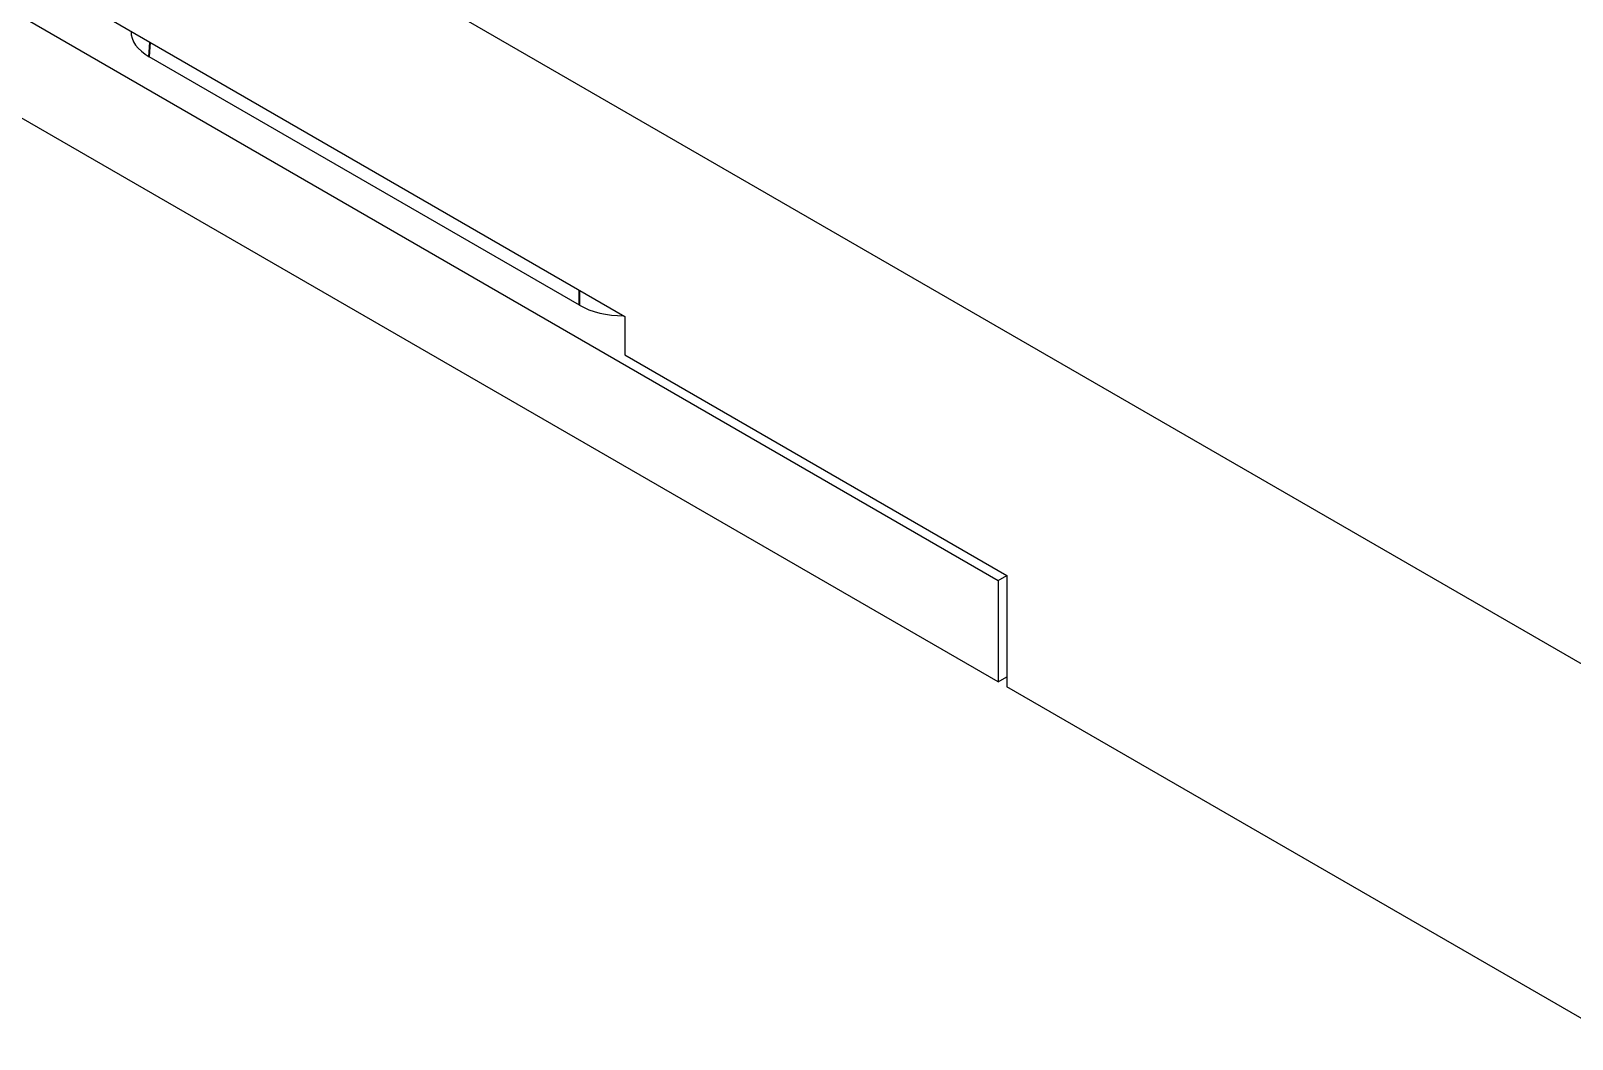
# Model space of a CAD drawing. Header units: millimetres. Extents: x 101 to 3000, y 150 to 4305.
# Drawn here: x 2012.2 to 2105.3, y 1091.4 to 1152.3 of the extents above; entities that cross this region are included whole.
import ezdxf

# ---------------------------------------------------------------- set-up
doc = ezdxf.new("R2010")
doc.units = ezdxf.units.MM
doc.header["$LTSCALE"] = 15
doc.layers.add('_Sichtbarkanten', color=7, linetype='Continuous', lineweight=25)
doc.layers.add('Sichtbar schmal (ISO)', color=7, linetype='Continuous', lineweight=35)

msp = doc.modelspace()

# ---------------------------------------------------------------- linework, layer by layer
at = {"layer": '_Sichtbarkanten'}
for p, q in [((1577.694, 1419.017), (2108.024, 1112.831)), ((1871.752, 1233.933), (2070.635, 1119.108)), ((2070.635, 1112.984), (1871.752, 1227.809)), ((2014.155, 1154.656), (2048.096, 1135.06)), ((2045.345, 1135.736), (2019.356, 1150.741)), ((2048.096, 1135.06), (2048.096, 1132.733)), ((2048.096, 1132.733), (2071.166, 1119.414)), ((2070.635, 1119.108), (2071.166, 1119.414)), ((2071.166, 1119.414), (2071.166, 1112.678)), ((2070.635, 1119.108), (2070.635, 1112.984)), ((2070.635, 1112.984), (2071.166, 1113.29)), ((2108.024, 1091.398), (2071.166, 1112.678))]:
    msp.add_line(p, q, dxfattribs=at)
for centre, major_axis, ratio, start_param, end_param in [((2022.012, 1152.271), (-3.755, 0), 0.576647, 6.275518, 7.067974), ((2047.995, 1137.269), (-3.75, 0), 0.578054, 0.786007, 1.578464)]:
    msp.add_ellipse(centre, major_axis=major_axis, ratio=ratio, start_param=start_param, end_param=end_param, dxfattribs=at)
at = {"layer": 'Sichtbar schmal (ISO)'}
for p, q in [((2019.356, 1150.741), (2019.409, 1151.623)), ((2045.345, 1135.736), (2045.345, 1136.648))]:
    msp.add_line(p, q, dxfattribs=at)

doc.saveas('drawing.dxf')
